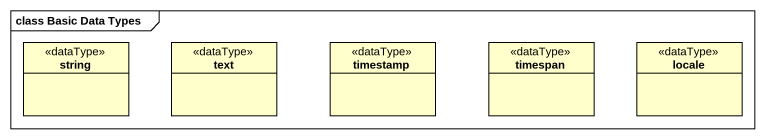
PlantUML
@startuml
mainframe class Basic Data Types
hide circle
hide empty members
class string <<dataType>>
class text <<dataType>>
class timestamp <<dataType>>
class timespan <<dataType>>
class locale <<dataType>>
@enduml
